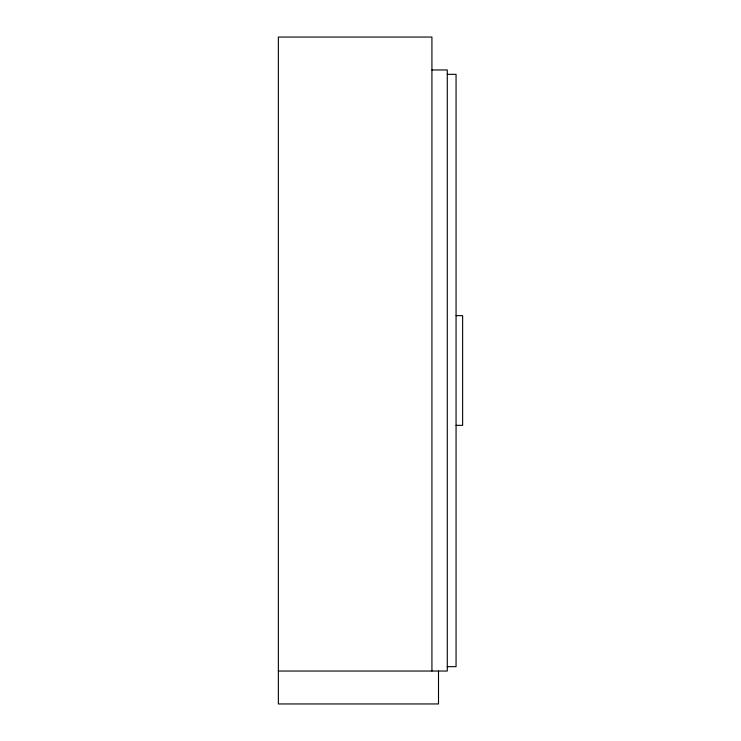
<?xml version="1.0" encoding="UTF-8"?>
<svg xmlns="http://www.w3.org/2000/svg" width="741" height="741" viewBox="0 0 741 741"><rect width="100%" height="100%" fill="white"/><g stroke="black" fill="none" stroke-linecap="round" stroke-linejoin="round"><path stroke-width="1.11" d="M431.929 69.96L447.277 69.96L447.277 671.04L278.366 671.04M447.277 74.341L456.058 74.341L456.058 666.659L447.277 666.659M456.058 315.657L462.634 315.657L462.634 425.343L456.058 425.343M438.505 671.04L438.505 703.95L278.366 703.95L278.366 37.05L431.929 37.05L431.929 671.04"/></g></svg>
